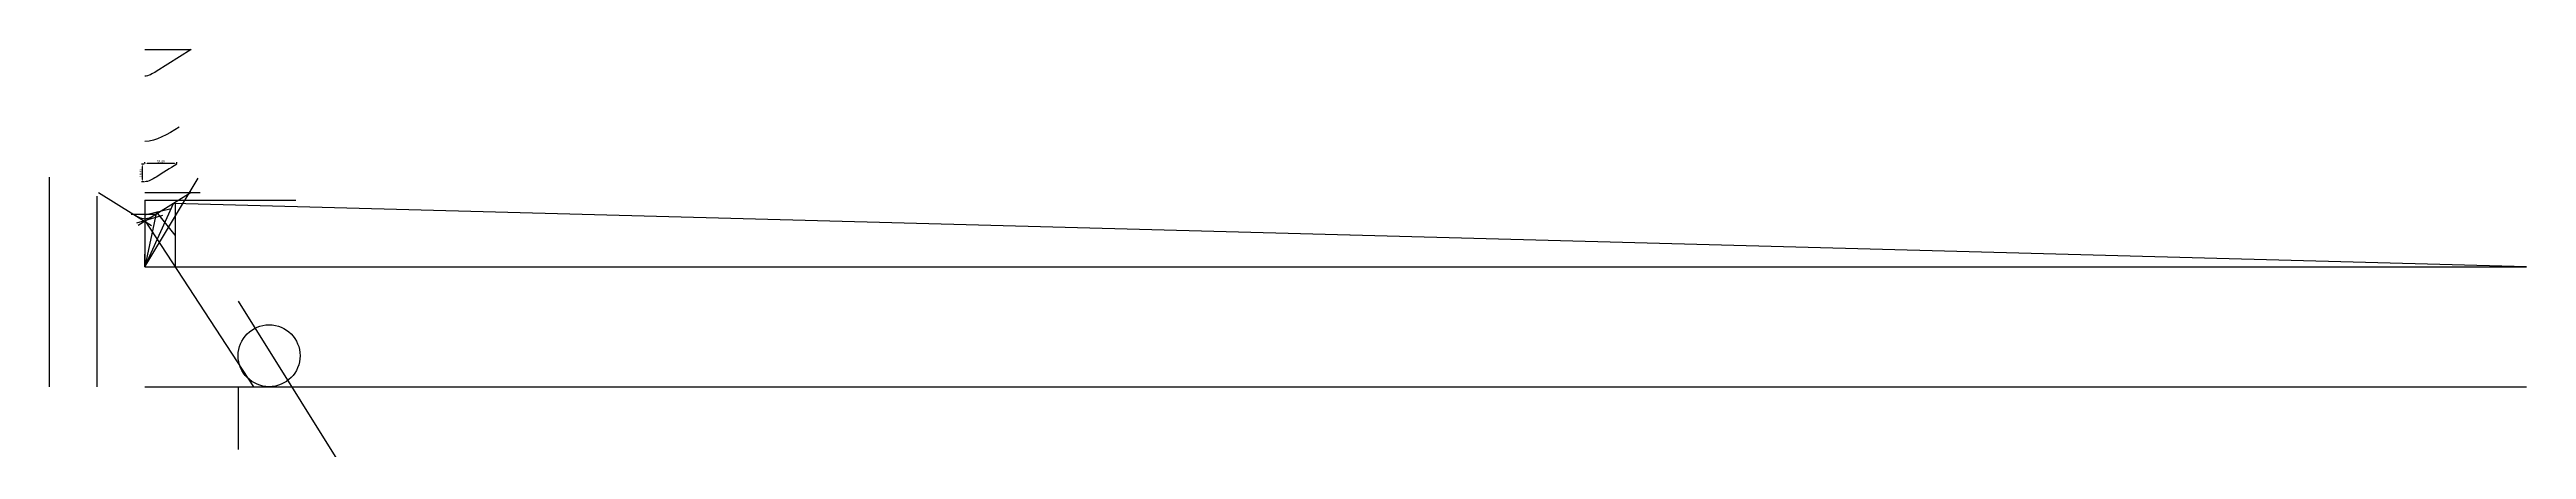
# Model space of a CAD drawing. Header units: millimetres. Extents: x -100 to 2500, y -66 to 354.
import ezdxf

# ---------------------------------------------------------------- set-up
doc = ezdxf.new("R2010")
doc.units = ezdxf.units.MM
doc.styles.get("Standard").update_dxf_attribs({"font": 'arial.ttf'})
doc.dimstyles.new('ISO-25', dxfattribs={"dimtxt": 2.5, "dimasz": 2.5, "dimexe": 1.25, "dimexo": 0.625, "dimtad": 1, "dimdsep": 46, "dimtxsty": 'Standard', "dimcen": 2.5, "dimadec": 0, "dimazin": 0, "dimtfac": 1, "dimtmove": 0, "dimatfit": 3, "dimfxl": 1, "dimarcsym": 0})

# ---------------------------------------------------------------- blocks, each defined once
blk = doc.blocks.new('*D2')
at = {"color": 0, "lineweight": -2, "transparency": 16777216}
for p, q in [((0, 234.3), (0, 235.7)), ((31, 234.4), (2.5, 234.4)), ((33.5, 234.3), (33.5, 235.7))]:
    blk.add_line(p, q, dxfattribs=at)
at = {"color": 0, "transparency": 16777216}
for points in [[(2.5, 234.8), (2.5, 234), (0, 234.4)], [(31, 234.8), (31, 234), (33.5, 234.4)]]:
    blk.add_solid(points, dxfattribs=at)
at = {"layer": 'Defpoints', "color": 0, "transparency": 16777216}
for p in [(0, 234.4), (0, 233.7), (33.5, 233.7)]:
    blk.add_point(p, dxfattribs=at)
at = {"color": 0, "transparency": 16777216, "insert": (16.8, 236.3), "char_height": 2.5, "attachment_point": 5}
blk.add_mtext('33.55', dxfattribs=at)
blk = doc.blocks.new('*D3')
at = {"color": 0, "lineweight": -2, "transparency": 16777216}
for p, q in [((-0.6, 233.7), (-3.5, 233.7)), ((-0.6, 215.2), (-3.5, 215.2)), ((-2.3, 217.7), (-2.3, 231.2))]:
    blk.add_line(p, q, dxfattribs=at)
at = {"color": 0, "transparency": 16777216}
for points in [[(-2.7, 231.2), (-1.9, 231.2), (-2.3, 233.7)], [(-2.7, 217.7), (-1.9, 217.7), (-2.3, 215.2)]]:
    blk.add_solid(points, dxfattribs=at)
at = {"layer": 'Defpoints', "color": 0, "transparency": 16777216}
for p in [(-2.3, 233.7), (0, 233.7), (0, 215.2)]:
    blk.add_point(p, dxfattribs=at)
at = {"color": 0, "transparency": 16777216, "insert": (-4.2, 224.4), "char_height": 2.5, "attachment_point": 5, "rotation": 90}
blk.add_mtext('18.49', dxfattribs=at)

msp = doc.modelspace()

# ---------------------------------------------------------------- linework, layer by layer
for p, q in [((0, 354), (48.711, 354)), ((-100, 0), (-100, 220)), ((0, 126), (56.162, 219.102)), ((-50, 0), (-50, 200)), ((48.711, 204), (-6.913, 169.201)), ((0, 204), (58, 204)), ((0, 196), (158.38, 196)), ((0, 196), (0, 181)), ((0, 180.535), (27.676, 187.012)), ((12.419, 183.442), (0, 126)), ((31.766, 192.313), (31.766, 126)), ((31.766, 190.533), (31.766, 126)), ((11.883, 180.96), (-14.415, 180.96)), ((0, 181), (0, 126)), ((0, 174.526), (114.25, 0)), ((0, 126), (0, 139)), ((0, 126), (2500, 126)), ((0, 0), (2500, 0)), ((0, 0), (0, 0, 181)), ((98, 0), (98, -65.888)), ((98, 0), (426.102, 0)), ((130.5, 0), (2500, 0))]:
    msp.add_line(p, q)
at = {"color": 1}
for p, q in [((48.711, 354), (11.883, 330.96)), ((-48.711, 204), (6.913, 169.201)), ((48.711, 204), (-6.913, 169.201))]:
    msp.add_line(p, q, dxfattribs=at)
at = {"color": 6}
for p in [(0, 126), (2500, 126)]:
    msp.add_line(p, (30.101, 192.357), dxfattribs=at)
at = {"color": 4}
msp.add_line((31.766, 159.156), (12.419, 183.442), dxfattribs=at)
at = {"color": 2}
msp.add_line((-8.436, 172.01), (18.924, 180.169), dxfattribs=at)
msp.add_ray((98, 89.933), (0.52973805, -0.84816131))
msp.add_circle((130.5, 32.5), 32.5)
msp.add_open_spline([(11.883, 330.96), (7.922, 328.493), (3.961, 326.026), (0, 326.026)], degree=3)
for points, knots in [([(35.924, 272.52), (23.949, 265), (11.975, 257.48), (0, 257.48), (0, 257.48)], [0, 0, 0, 0, 38.94509895, 38.94511154, 38.94511154, 38.94511154, 38.94511154]), ([(33.549, 233.685), (26.327, 229.167), (19.105, 224.649), (11.883, 220.131), (7.922, 217.664), (3.961, 215.197), (0, 215.197)], [0, 0, 0, 0, 1, 1, 1, 13.86633983, 13.86633983, 13.86633983, 13.86633983])]:
    msp.add_open_spline(points, degree=3, knots=knots)
msp.add_spline([(11.883, 180.96), (0, 176.026), (-11.883, 180.96)], degree=3)

# ---------------------------------------------------------------- dimensions: what is measured, and where the dimension line sits
dim = msp.add_linear_dim(base=(0, 234.42), p1=(33.549, 233.685), p2=(0, 233.685), dimstyle='ISO-25')
dim.commit()
dim.dimension.update_dxf_attribs({"geometry": '*D2', "text_midpoint": (16.774, 236.322)})
dim = msp.add_linear_dim(base=(-2.284, 233.685), p1=(0, 215.197), p2=(0, 233.685), angle=90, dimstyle='ISO-25')
dim.commit()
dim.dimension.update_dxf_attribs({"geometry": '*D3', "text_midpoint": (-4.185, 224.441)})

doc.saveas('drawing.dxf')
